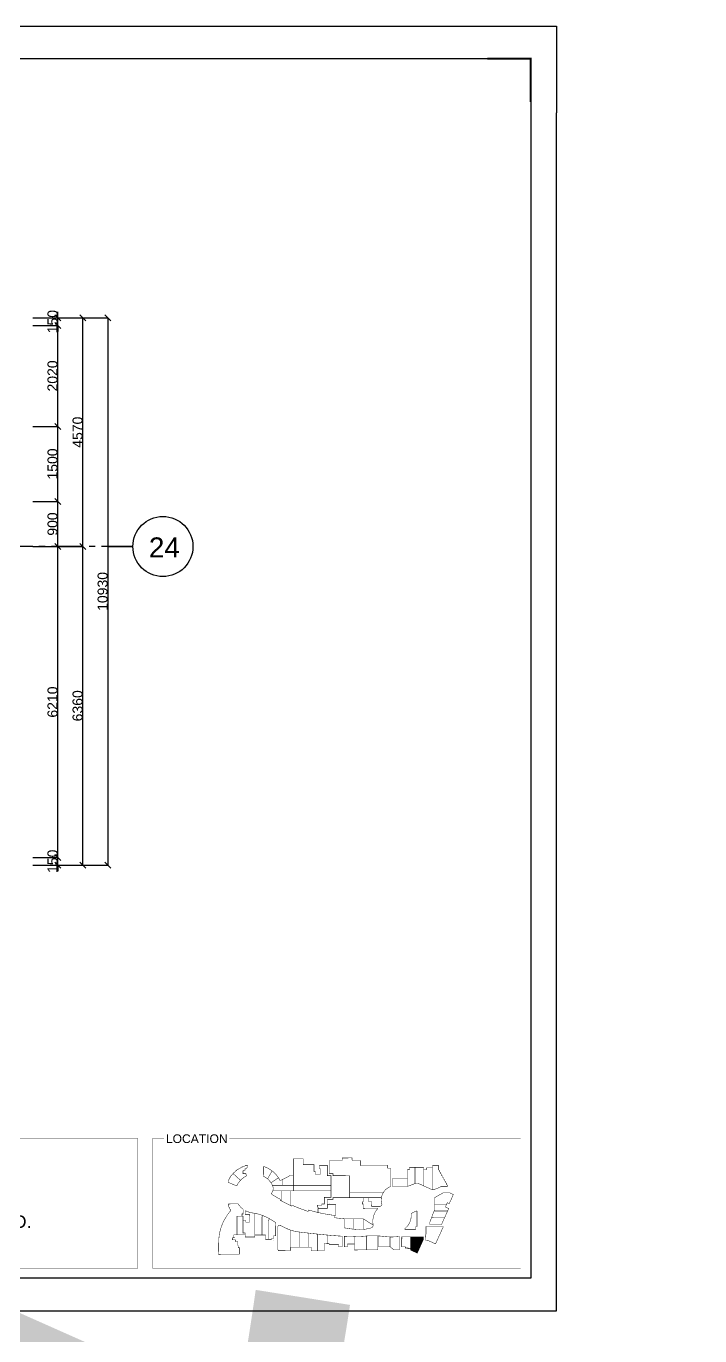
# Model space of a CAD drawing. Header units: inches. Extents: x -17602 to 171571, y -36276 to 39274.
# Drawn here: x 49574 to 63024, y -12232 to 13931 of the extents above; entities that cross this region are included whole.
import ezdxf

# ---------------------------------------------------------------- set-up
doc = ezdxf.new("R2010")
doc.units = ezdxf.units.IN
doc.header["$MEASUREMENT"] = 0
doc.linetypes.add('CENTER', pattern=[2, 1.25, -0.25, 0.25, -0.25])
for name, color, linetype in [('DIM', 3, 'Continuous'), ('DIM TEXT', 7, 'Continuous'), ('轴线', 10, 'CENTER')]:
    doc.layers.add(name, color=color, linetype=linetype)
doc.styles.get("Standard").update_dxf_attribs({"font": 'arial.ttf'})
doc.dimstyles.new('DIM-200MM', dxfattribs={"dimtxt": 200, "dimasz": 120, "dimexe": 10, "dimexo": 10, "dimgap": 0.7, "dimtad": 1, "dimdec": 0, "dimrnd": 5, "dimzin": 1, "dimdsep": 46, "dimtxsty": 'Standard', "dimblk": 'OBLIQUE', "dimcen": 0.5, "dimdle": 1, "dimclrd": 256, "dimclre": 256, "dimclrt": 7, "dimaunit": 1, "dimadec": 0, "dimazin": 0, "dimtfac": 1, "dimtdec": 0, "dimtix": 1, "dimtmove": 2, "dimatfit": 3, "dimfxl": 0, "dimtolj": 1, "dimtzin": 1, "dimarcsym": 0})

# ---------------------------------------------------------------- blocks, each defined once
blk = doc.blocks.new('_Oblique')
at = {"color": 0, "linetype": 'ByBlock', "lineweight": -2}
blk.add_line((-0.5, -0.5), (0.5, 0.5), dxfattribs=at)
blk = doc.blocks.new('*D52')
at = {"layer": 'DEFPOINTS', "color": 0, "transparency": 16777216}
for p in [(49204, -2677), (49204, -2827), (50204, -2677)]:
    blk.add_point(p, dxfattribs=at)
at = {"layer": 'DIM', "lineweight": -2, "transparency": 16777216}
for p, q in [((50204, -2677), (50204, -2557)), ((49704, -2677), (50214, -2677)), ((49704, -2827), (50214, -2827)), ((50204, -2827), (50204, -2677)), ((50204, -2827), (50204, -2947))]:
    blk.add_line(p, q, dxfattribs=at)
at = {"layer": 'DIM', "lineweight": -2, "transparency": 16777216, "xscale": 120, "yscale": 120, "zscale": 120}
for p, rotation in [((50204, -2677), 270), ((50204, -2827), 90)]:
    blk.add_blockref('_Oblique', p, dxfattribs=dict(at, rotation=rotation))
at = {"layer": 'DIM', "color": 7, "transparency": 16777216, "insert": (50101, -2752), "char_height": 200, "attachment_point": 5, "rotation": 90}
blk.add_mtext('\\A1;150', dxfattribs=at)
blk = doc.blocks.new('*D53')
at = {"layer": 'DEFPOINTS', "color": 0, "transparency": 16777216}
for p in [(49204, 3535), (50204, 3535), (49204, -2677)]:
    blk.add_point(p, dxfattribs=at)
at = {"layer": 'DIM', "lineweight": -2, "transparency": 16777216}
for p, q in [((49704, 3535), (50214, 3535)), ((50204, -2678), (50204, 3536)), ((49704, -2677), (50214, -2677))]:
    blk.add_line(p, q, dxfattribs=at)
at = {"layer": 'DIM', "lineweight": -2, "transparency": 16777216, "xscale": 120, "yscale": 120, "zscale": 120}
for p, rotation in [((50204, 3535), 90), ((50204, -2677), 270)]:
    blk.add_blockref('_Oblique', p, dxfattribs=dict(at, rotation=rotation))
at = {"layer": 'DIM', "color": 7, "transparency": 16777216, "insert": (50101, 429), "char_height": 200, "attachment_point": 5, "rotation": 90}
blk.add_mtext('\\A1;6210', dxfattribs=at)
blk = doc.blocks.new('*D54')
at = {"layer": 'DEFPOINTS', "color": 0, "transparency": 16777216}
for p in [(49204, 5935), (50204, 5935), (49204, 4435)]:
    blk.add_point(p, dxfattribs=at)
at = {"layer": 'DIM', "lineweight": -2, "transparency": 16777216}
for p, q in [((49704, 5935), (50214, 5935)), ((50204, 4434), (50204, 5936)), ((49704, 4435), (50214, 4435))]:
    blk.add_line(p, q, dxfattribs=at)
at = {"layer": 'DIM', "lineweight": -2, "transparency": 16777216, "xscale": 120, "yscale": 120, "zscale": 120}
for p, rotation in [((50204, 5935), 90), ((50204, 4435), 270)]:
    blk.add_blockref('_Oblique', p, dxfattribs=dict(at, rotation=rotation))
at = {"layer": 'DIM', "color": 7, "transparency": 16777216, "insert": (50101, 5185), "char_height": 200, "attachment_point": 5, "rotation": 90}
blk.add_mtext('\\A1;1500', dxfattribs=at)
blk = doc.blocks.new('*D56')
at = {"layer": 'DEFPOINTS', "color": 0, "transparency": 16777216}
for p in [(49204, 7954), (50204, 7954), (49204, 5935)]:
    blk.add_point(p, dxfattribs=at)
at = {"layer": 'DIM', "lineweight": -2, "transparency": 16777216}
for p, q in [((49704, 7954), (50214, 7954)), ((50204, 5934), (50204, 7955)), ((49704, 5935), (50214, 5935))]:
    blk.add_line(p, q, dxfattribs=at)
at = {"layer": 'DIM', "lineweight": -2, "transparency": 16777216, "xscale": 120, "yscale": 120, "zscale": 120}
for p, rotation in [((50204, 7954), 90), ((50204, 5935), 270)]:
    blk.add_blockref('_Oblique', p, dxfattribs=dict(at, rotation=rotation))
at = {"layer": 'DIM', "color": 7, "transparency": 16777216, "insert": (50101, 6944), "char_height": 200, "attachment_point": 5, "rotation": 90}
blk.add_mtext('\\A1;2020', dxfattribs=at)
blk = doc.blocks.new('*D57')
at = {"layer": 'DEFPOINTS', "color": 0, "transparency": 16777216}
for p in [(49204, 8104), (49204, 7954), (50204, 8104)]:
    blk.add_point(p, dxfattribs=at)
at = {"layer": 'DIM', "lineweight": -2, "transparency": 16777216}
for p, q in [((50204, 8104), (50204, 8224)), ((49704, 8104), (50214, 8104)), ((49704, 7954), (50214, 7954)), ((50204, 7954), (50204, 8104)), ((50204, 7954), (50204, 7834))]:
    blk.add_line(p, q, dxfattribs=at)
at = {"layer": 'DIM', "lineweight": -2, "transparency": 16777216, "xscale": 120, "yscale": 120, "zscale": 120}
for p, rotation in [((50204, 8104), 270), ((50204, 7954), 90)]:
    blk.add_blockref('_Oblique', p, dxfattribs=dict(at, rotation=rotation))
at = {"layer": 'DIM', "color": 7, "transparency": 16777216, "insert": (50101, 8029), "char_height": 200, "attachment_point": 5, "rotation": 90}
blk.add_mtext('\\A1;150', dxfattribs=at)
blk = doc.blocks.new('*D58')
at = {"layer": 'DEFPOINTS', "color": 0, "transparency": 16777216}
for p in [(49204, 8104), (49204, -2827), (51204, -2827)]:
    blk.add_point(p, dxfattribs=at)
at = {"layer": 'DIM', "lineweight": -2, "transparency": 16777216}
for p, q in [((50704, 8104), (51214, 8104)), ((51204, 8105), (51204, -2828)), ((50704, -2827), (51214, -2827))]:
    blk.add_line(p, q, dxfattribs=at)
at = {"layer": 'DIM', "lineweight": -2, "transparency": 16777216, "xscale": 120, "yscale": 120, "zscale": 120}
for p, rotation in [((51204, 8104), 90), ((51204, -2827), 270)]:
    blk.add_blockref('_Oblique', p, dxfattribs=dict(at, rotation=rotation))
at = {"layer": 'DIM', "color": 7, "transparency": 16777216, "insert": (51101, 2639), "char_height": 200, "attachment_point": 5, "rotation": 90}
blk.add_mtext('\\A1;10930', dxfattribs=at)
blk = doc.blocks.new('*D71')
at = {"layer": 'DEFPOINTS', "color": 0, "transparency": 16777216}
for p in [(49204, 3535), (50704, 3535), (49204, -2827)]:
    blk.add_point(p, dxfattribs=at)
at = {"layer": 'DIM', "lineweight": -2, "transparency": 16777216}
for p, q in [((50204, 3535), (50714, 3535)), ((50704, -2828), (50704, 3536)), ((50204, -2827), (50714, -2827))]:
    blk.add_line(p, q, dxfattribs=at)
at = {"layer": 'DIM', "lineweight": -2, "transparency": 16777216, "xscale": 120, "yscale": 120, "zscale": 120}
for p, rotation in [((50704, 3535), 90), ((50704, -2827), 270)]:
    blk.add_blockref('_Oblique', p, dxfattribs=dict(at, rotation=rotation))
at = {"layer": 'DIM', "color": 7, "transparency": 16777216, "insert": (50601, 354), "char_height": 200, "attachment_point": 5, "rotation": 90}
blk.add_mtext('\\A1;6360', dxfattribs=at)
blk = doc.blocks.new('*D72')
at = {"layer": 'DEFPOINTS', "color": 0, "transparency": 16777216}
for p in [(49204, 8104), (50704, 8104), (49204, 3535)]:
    blk.add_point(p, dxfattribs=at)
at = {"layer": 'DIM', "lineweight": -2, "transparency": 16777216}
for p, q in [((50204, 8104), (50714, 8104)), ((50704, 3534), (50704, 8105)), ((50204, 3535), (50714, 3535))]:
    blk.add_line(p, q, dxfattribs=at)
at = {"layer": 'DIM', "lineweight": -2, "transparency": 16777216, "xscale": 120, "yscale": 120, "zscale": 120}
for p, rotation in [((50704, 8104), 90), ((50704, 3535), 270)]:
    blk.add_blockref('_Oblique', p, dxfattribs=dict(at, rotation=rotation))
at = {"layer": 'DIM', "color": 7, "transparency": 16777216, "insert": (50601, 5820), "char_height": 200, "attachment_point": 5, "rotation": 90}
blk.add_mtext('\\A1;4570', dxfattribs=at)
blk = doc.blocks.new('*D74')
at = {"layer": 'DEFPOINTS', "color": 0, "transparency": 16777216}
for p in [(49204, 4435), (50204, 4435), (49204, 3535)]:
    blk.add_point(p, dxfattribs=at)
at = {"layer": 'DIM', "lineweight": -2, "transparency": 16777216}
for p, q in [((49704, 4435), (50214, 4435)), ((50204, 3534), (50204, 4436)), ((49704, 3535), (50214, 3535))]:
    blk.add_line(p, q, dxfattribs=at)
at = {"layer": 'DIM', "lineweight": -2, "transparency": 16777216, "xscale": 120, "yscale": 120, "zscale": 120}
for p, rotation in [((50204, 4435), 90), ((50204, 3535), 270)]:
    blk.add_blockref('_Oblique', p, dxfattribs=dict(at, rotation=rotation))
at = {"layer": 'DIM', "color": 7, "transparency": 16777216, "insert": (50101, 3985), "char_height": 200, "attachment_point": 5, "rotation": 90}
blk.add_mtext('\\A1;900', dxfattribs=at)

msp = doc.modelspace()

# ---------------------------------------------------------------- hatches: boundary and pattern name
h = msp.add_hatch(color=256)
h.dxf.hatch_style = 1
h.paths.add_polyline_path([(57246.3, -10490.4), (57246.3, -10518.8), (57383, -10580.6), (57503.2, -10315), (57503.2, -10254.5), (57246.3, -10254.5)])

# ---------------------------------------------------------------- linework, layer by layer
at = {"ltscale": 300}
for p, q in [((53718.6, -10265.3), (53718.6, -10272.9)), ((54511.5, -10288.4), (54509.5, -10290.4)), ((54509.5, -10328.4), (54511.5, -10330.3))]:
    msp.add_line(p, q, dxfattribs=at)
for points in [[(23877.9, -10001.8), (23877.9, 13931), (58437.9, 13931)], [(58437.9, 13931), (60165.9, 13931), (60165.9, 12203)], [(58437.9, -11729.8), (60165.9, -11729.8), (60165.9, 12203)], [(23877.9, -10001.8), (23877.9, -11729.8), (58437.9, -11729.8)]]:
    msp.add_lwpolyline(points)
msp.add_lwpolyline([(24396.3, 13283), (59647.5, 13283), (59647.5, -11081.8), (24396.3, -11081.8)], close=True)
for points, const_width in [([(59647.5, 12419), (59647.5, 13283), (58783.5, 13283)], 43.2), ([(38984.6, -8290.3), (51802.2, -8290.3), (51802.2, -10881.8), (37765.1, -10881.8), (37765.1, -8290.3), (37998.2, -8290.3)], 4.32), ([(53633.5, -8290.3), (59447.5, -8290.3), (59447.5, -10881.8), (52094.4, -10881.8), (52094.4, -8290.3), (52327.5, -8290.3)], 4.32)]:
    msp.add_lwpolyline(points, dxfattribs=dict(const_width=const_width))
at = {"ltscale": 300, "const_width": 9}
for points in [[(53852.7, -9125.6), (53709.2, -8993), (53718.7, -8970.1), (53741.5, -8960.5), (53752.8, -8938.5), (53776.3, -8930.8), (53789.3, -8909.7), (53813.4, -8903.9), (53828, -8883.8), (53852.5, -8879.9), (53868.6, -8861.1), (53893.3, -8859.1), (53910.8, -8841.6), (53935.6, -8841.6), (53954.4, -8825.5), (53979.1, -8827.5), (53989.2, -8820.2), (53993.2, -8826.5, 0.0897958), (53983.5, -8880.5), (53942.2, -8894.9, 0.0244082), (53945.7, -8919.7), (53903.5, -8935.2), (53903.5, -8991.8), (53961.9, -8991.8), (53961.9, -8991.8), (53962.2, -9003.8), (53976.8, -9035.4, 0.1012671), (53852.7, -9125.6, -1.1974429)], [(53779.8, -9237.2), (53631.1, -9175.6), (53605.8, -9168.9), (53609.7, -9120), (53628.5, -9103.9), (53632.4, -9079.4), (53652.5, -9064.8), (53658.2, -9040.7), (53679.4, -9027.8), (53687, -9004.2), (53709.1, -8992.9), (53799, -9076), (53799, -9076), (53852.7, -9125.6, 0.099623), (53779.8, -9237.2, -1.1974429)], [(53947.5, -10177.9), (53904.2, -10178.3), (53902.5, -9928.7), (53961.1, -9928.7), (53961, -9962.7), (54032.5, -9962.7), (54030.5, -9803.9), (53948.5, -9803.9), (53948.5, -9732.4, 0.0937265), (54137.5, -9782.8), (54137.5, -10256.9), (53947.5, -10256.9), (53947.5, -10214.9), (53947.5, -10214.9), (53947.5, -10214.9), (53947.5, -10214.9), (53947.5, -10177.9)], [(57354.1, -10105.3), (57354.1, -10048.9), (57377.5, -10048.9), (57377.5, -9741.6), (57365.5, -9741.6), (57365.5, -9735.5), (57259.8, -9787.6, -0.2612401), (57136, -10090.9), (57136, -10105.3), (57354.1, -10105.3)], [(55386.7, -10199.4), (55386.7, -10533.2), (55265.5, -10533.2), (55265.5, -10462.1), (55217.5, -10462.1), (55217.5, -10180.9, -0.0010513), (55386.7, -10199.4, -9.1553931)], [(55589.5, -10219.4), (55589.5, -10390), (55524.3, -10389.7), (55524.3, -10533.2), (55386.7, -10533.2), (55386.7, -10199.4, -0.0010277), (55589.5, -10219.4, -9.889307)], [(56372.1, -10237.5), (56372.1, -10514.8), (56128.3, -10517), (56128.3, -10250.7), (56128.3, -10250.4, 0.0241907), (56372.1, -10237.5, -0.0295552)], [(56597.7, -10235.9), (56597.7, -10445.5), (56596.9, -10445.4), (56596.6, -10512.7), (56372.1, -10514.8), (56372.1, -10270.1), (56372.1, -10237.5, -0.0305095), (56597.7, -10235.9, -1.0139993)], [(56837.5, -10256.9), (56837.6, -10445.7), (56597.7, -10445.8), (56597.7, -10235.9, -0.0221589), (56737.7, -10249.2, 0.0082588), (56837.5, -10256.9, 0.9651017)], [(57029.5, -10246.1), (57029.5, -10285.7), (57028.3, -10285.7), (57028.3, -10513.5), (56915.5, -10513.5), (56849.5, -10459.7), (56837.5, -10451.3), (56837.5, -10256.9, 0.0371099), (57029.5, -10246.1, 1.730831)]]:
    msp.add_lwpolyline(points, format="xyb", dxfattribs=at)
for points in [[(54486, -8939.2, 0.085486), (54315.5, -8848.5), (54315.5, -9003.7), (54305.5, -9003.7), (54305.5, -9038.8, -0.0657671), (54392.4, -9096.2)], [(55884.8, -8680.5), (55884.8, -8728.9), (55630.4, -8728.9), (55628.3, -8991.9), (55700.5, -8991.9), (55700.5, -9031.9), (56033.5, -9034.4), (56033.5, -9400.9), (56033.3, -9469.3), (55701.1, -9469), (55700.5, -9504.9), (55589.5, -9504.9), (55588.3, -9611), (55757.5, -9611), (55757.5, -9830), (55728.3, -9826.4), (55728.9, -9873.5), (55931.5, -9894.1), (56117.5, -9894.1), (56117.5, -9894.1), (56302.6, -9894.1), (56502.3, -10019, -0.2388458), (56596.6, -9688.2), (56302.5, -9686.1), (56302.3, -9598.1), (56286.7, -9598.1), (56286.7, -9555.7), (56304.7, -9555.7), (56304.7, -9472.1), (56414.3, -9472.1), (56414.3, -9555.7), (56477.5, -9555.7), (56477.5, -9619.7), (56473.5, -9619.7), (56473.5, -9644.9), (56643.5, -9644.9), (56680.3, -9620.8, -0.2045021), (56694.2, -9390.6, -0.1852081), (56849.5, -9248.6), (56849.5, -8881), (56792.5, -8881), (56792.5, -8830.9), (56245.5, -8830.9), (56245.5, -8727.7), (56081.1, -8727.7), (56081.1, -8677.2)], [(55630.4, -8728.9), (55628.3, -8991.9), (55700.5, -8991.9), (55700.2, -9031.9), (56033.5, -9034.4), (56033.5, -9362.1), (56710.5, -9362.1, -0.156475), (56849.5, -9248.6), (56849.5, -8881), (56792.5, -8881), (56791.2, -8829.1), (56792.5, -8830.9), (56245.5, -8830.9), (56245.5, -8728.9), (56081.1, -8727.7), (56080.2, -8677.2), (55884.8, -8680.5), (55884.8, -8728.9)], [(54511.1, -8959.8), (54511.1, -8959.8, 0.0142869), (54486, -8939.2), (54392.4, -9096.2, -0.0657044), (54461.4, -9174), (54611.6, -9074.3, 0.0672378)], [(54645.5, -9132.7, 0.0293973), (54611.6, -9074.3), (54461.4, -9174, -0.037734), (54491.1, -9226.1), (54700, -9226.1), (54699.9, -9104.8)], [(54677.5, -9336.2), (54497.5, -9336.1), (54479.9, -9371.1, 0.1012606), (54475.3, -9389.5, 0.139904), (54483.1, -9409.1, 0.0123298), (54654.2, -9508.8), (54645.6, -9524.5, 0.0024052), (54677.5, -9541.6)], [(54908.7, -9226.1), (54491.1, -9226.1, -0.1970374), (54497.5, -9336.1), (54908.7, -9336.1)], [(54857.5, -9376.9), (54857.5, -9336.3), (54677.5, -9336.2), (54677.5, -9541.6, 0.0133456), (54857.5, -9630.6), (54857.5, -9594.9)], [(53750.3, -10348.9), (53750.3, -10314.7), (53690.5, -10314.7), (53690.5, -10272.9), (53718.6, -10272.9), (53718.6, -10215.9), (53783.5, -10215.9), (53783.5, -9840.9), (53882.5, -9840.9), (53882.5, -9840.9), (53882.5, -9840.9), (53882.5, -9798), (53904, -9798.2), (53905.6, -9702.7, -0.0990057), (53808.1, -9597.3), (53617.8, -9597.5), (53617.8, -9619.7), (53611.2, -9620), (53612.8, -9653.7), (53630.8, -9671.9), (53635.4, -9695.8), (53654.7, -9709.8), (53659.1, -9729.5, 0.1658476), (53419.4, -10305.4), (53415.5, -10603.4), (53829.9, -10599.6), (53829.9, -10470.1), (53808.3, -10470.1), (53808.3, -10429.3), (53799.1, -10429.3), (53799.1, -10348.9)], [(55402.3, -9686.2), (55588.3, -9686.2), (55588.3, -9611), (55757.5, -9611), (55757.5, -9830, -0.029902), (55402.2, -9768.7)], [(54137.5, -9782.8, -0.0414372), (54294.3, -9827.6, -0.03648), (54430.9, -9891.5, -0.0110598), (54541.1, -9960.2, -0.2542325), (54557.4, -9990.5), (54556.3, -10234.3), (54556.3, -10234.3), (54510.5, -10234.4), (54510.5, -10289.4), (54470.7, -10289.4), (54470.7, -10304.1), (54353.5, -10304.1), (54353.5, -10216.9), (54137.5, -10218.1)], [(54137.5, -9782.8, -0.041533), (54294.3, -9827.6), (54282.1, -9854.9), (54282.1, -10216.9), (54137.5, -10216.9)], [(54293.8, -9828.9, -0.0459185), (54430.9, -9891.5), (54413.4, -9930.1), (54413.4, -10304.1), (54353.5, -10304.1), (54353.5, -10216.9), (54282.1, -10216.9), (54282.1, -9854.9)], [(54430.7, -9891.4), (54413.4, -9930.1), (54413.5, -10304.1), (54470.7, -10304.1), (54470.7, -10289.4), (54510.5, -10289.4), (54510.5, -10234.4), (54556.3, -10234.3), (54556.3, -10034.7), (54557.5, -10034.7), (54557.5, -9990.4, 0.253009), (54541.2, -9960.3, 0.0111111)], [(56117.5, -9934.1), (56117.5, -10101.9, -0.0165542), (55931.5, -10076.3), (55931.5, -9894.1), (56024.5, -9894.1), (56117.5, -9894.1)], [(56117.5, -9894.1), (56117.5, -10101.9, 0.0077876), (56205.5, -10109.6, 0.0291917), (56302.3, -10107.9), (56302.6, -9894.1)], [(56302.6, -9894.1), (56302.3, -10107.9, 0.0399012), (56459, -10077.5, 0.34222), (56502.1, -10017.9)], [(54857.5, -10122.6), (54857.5, -10462.1), (54855.5, -10462.1), (54855.5, -10528.9), (54604.2, -10530.9), (54604.2, -10512.6), (54598.6, -10512.6), (54598.4, -10057.4, -0.5720511), (54651.9, -10025.9, 0.006414), (54724.9, -10065.2, 0.0382994)], [(54598.5, -10058.4), (54598.6, -10512.6), (54604.2, -10512.6), (54604.2, -10530.9), (54855.5, -10528.9), (54855.5, -10462.1), (55228.3, -10462.1), (55265.5, -10462.1), (55265.5, -10533.2), (55524.3, -10533.2), (55524.3, -10389.7), (55624.8, -10390), (55624.8, -10403.8), (55811.7, -10403.8), (55811.7, -10453.7), (55885.5, -10453.7), (55885.5, -10241.5, -0.0148532), (55565.5, -10216.6), (55525.5, -10212.8, -0.0061258), (55217.5, -10180.6, -0.0054529), (55037.2, -10159.4, -0.0485985), (54857.5, -10122.3, -0.0376383), (54652, -10026.9, 0.5729069)], [(55037.5, -10159.7), (55037.5, -10462.1), (54857.5, -10462.1), (54857.5, -10122.6, 0.0459364)], [(55217.5, -10180.9), (55217.5, -10462.1), (55037.5, -10462.1), (55037.5, -10159.7, 0.0000852)], [(55589.5, -10219.4, 0.005809), (55885.5, -10241.5), (55885.5, -10453.7), (55811.7, -10453.7), (55811.7, -10403.8), (55624.8, -10403.8), (55624.8, -10390), (55590.3, -10390)], [(55925.5, -10453.7), (55925.5, -10243.7, 0.0138376), (56128.3, -10250.4, 0.0225876), (56308.3, -10242.6), (56372.1, -10237.5, -0.0305095), (56597.7, -10235.9, -0.0148938), (56722.2, -10247.1, 0.0205141), (56837.5, -10256.9, 0.0434763), (57029.5, -10246.1), (57028.3, -10513.5), (56915.5, -10513.5), (56837.5, -10451.3), (56837.5, -10445.7), (56597.7, -10445.8), (56596.6, -10445.8), (56596.6, -10512.7), (56350.6, -10515), (56128.3, -10517), (56128.3, -10398.9), (55990.6, -10398.9), (55990.6, -10453.7)]]:
    msp.add_lwpolyline(points, format="xyb", close=True, dxfattribs=at)
for points in [[(54857.5, -9630.6), (54875.7, -9638.9), (54883, -9623.7), (55037.1, -9687.7), (55202.5, -9747.1), (55213.7, -9719.3), (55401, -9769.1), (55402.3, -9662.1), (55386.7, -9662.1), (55386.7, -9620.9), (55478.5, -9619.7), (55478.5, -9598.1), (55528.1, -9598.1), (55528.1, -9464.9), (55660.5, -9464.9), (55660.5, -9031.9), (55588.3, -9031.9), (55588.3, -8825), (55428.8, -8825), (55428.8, -8896.9), (55449.5, -8896.9), (55449.5, -9000.9), (55346.1, -9000.9), (55346.1, -8945.3), (55320.3, -8945.3), (55320.3, -8811.7), (55104.3, -8811.7), (55104.6, -8696.4), (54908.7, -8696.4), (54908.7, -9336.1), (54857.5, -9336.3), (54857.5, -9630.6)], [(57186.7, -9246.8), (57336.8, -9191.5), (57336.8, -8865.3), (57229.5, -8865.3), (57229.5, -8913), (57186.7, -8913), (57186.7, -9246.8)], [(57336.8, -9191.5), (57336.8, -8865.3), (57508.3, -8865.3), (57508.3, -9235.1), (57389.5, -9180.9), (57365.5, -9180.9), (57336.8, -9191.5)], [(57508.3, -9235.1), (57688.4, -9317.2), (57688.4, -8874.5), (57569.5, -8874.5), (57569.5, -8907.7), (57508.3, -8907.7), (57508.3, -9235.1)], [(57688.4, -8832.1), (57688.4, -9317.1), (57789.5, -9285.1), (57863.3, -9245.3), (57985.1, -9245.3), (57985.4, -9242), (57983.1, -9238.2), (57981.1, -9217.5), (57964.6, -9204.4), (57964.2, -9203.1), (57962.1, -9182.3), (57945.6, -9168.4), (57943.1, -9147.1), (57926.6, -9133.2), (57924.2, -9111.8), (57907.7, -9098), (57905.3, -9076.6), (57888.7, -9062.8), (57886.3, -9041.3), (57869.8, -9027.5), (57867.4, -9006.1), (57850.9, -8992.3), (57848.5, -8970.9), (57831.9, -8957.1), (57829.6, -8935.6), (57813.4, -8922.5), (57813, -8921.7), (57812, -8922.2), (57809.6, -8917.1), (57809.6, -8832.1), (57688.4, -8832.1)], [(56888.7, -9090.6), (56888.7, -9247.2), (57186.7, -9247), (57186.7, -9091.2), (56935.7, -9090), (56935.6, -9090.6), (56888.7, -9090.6)], [(55663.4, -9226.1), (54908.7, -9226.1)], [(55663.4, -9336.1), (54908.7, -9336.1)], [(56696.4, -9362.1), (56033.5, -9362.1)], [(57725.9, -9472.5), (57725.8, -9608.7), (57965.9, -9608.9), (57981.8, -9573.7), (58021.2, -9591.5), (58103.7, -9408.8), (58028.6, -9374.4), (57902, -9374.2), (57725.9, -9472.5)], [(55589.5, -9577.9), (55589.5, -9574.8)], [(55589.5, -9608.9), (55589.5, -9611.9)], [(55628.9, -9586.9), (55631.9, -9584.5)], [(55628.9, -9608.9), (55631.9, -9611.9)], [(56665.1, -9472.1), (55690.6, -9472.1)], [(57725.8, -9608.9), (57725.8, -9717.4), (57718.3, -9738.9), (57988.9, -9737.9), (58011.1, -9688.8), (57943.6, -9658.3), (57965.9, -9608.9), (57725.8, -9608.7)], [(53776.9, -10215.3), (53901, -10214.9), (53901, -10214.9), (53947.5, -10214.9), (53947.2, -10177.5), (53904.2, -10177.5), (53902.4, -9840.9), (53783.8, -9840.9), (53783.2, -10215.3)], [(57671.6, -9862), (57635.6, -9958.3), (57635.6, -10008.9), (57866.3, -10009), (57927.6, -9873.9), (57702.5, -9873.9), (57671.6, -9862)], [(57718.6, -9737.9), (57670.9, -9863.8), (57702.5, -9873.9), (57927.6, -9873.9), (57988.9, -9737.9), (57718.6, -9737.9)], [(57246.3, -10490.4), (57246.3, -10254.5)]]:
    msp.add_lwpolyline(points, dxfattribs=at)
for points in [[(54908.7, -8695.9), (55104.3, -8696.4), (55104.3, -8810.5), (55320.3, -8811.7), (55320.3, -8944.1), (55346.1, -8944.1), (55346.1, -9000.9), (55449.5, -9000.9), (55449.5, -8896.9), (55428.8, -8896.9), (55428.8, -8825), (55588.3, -8825), (55588.3, -9031.9), (55660.5, -9031.9), (55660.5, -9226.1), (54908.7, -9226.1)], [(54908.7, -9028.5), (54849.8, -9028.3), (54699.9, -9104.8), (54699.9, -9132.8), (54699.9, -9134.9), (54699.9, -9168.9), (54700, -9226.1), (54908.7, -9226.1)], [(57557.5, -10048.9), (57894.6, -10048.9), (57902.7, -10052.6), (57747.9, -10395.4), (57585.7, -10322.2), (57545.3, -10322.2), (57545.5, -10256.9), (57550.9, -10256.9), (57550.7, -10241.3), (57545.3, -10241.3), (57545.3, -10234.4), (57544.1, -10234.4), (57557.5, -10201.3)], [(56128.3, -10250.4), (56128.3, -10398.9), (55990.6, -10398.9), (55990.6, -10453.7), (55925.5, -10453.7), (55925.5, -10244.1)], [(57072, -10254.5), (57072, -10267.9), (57077.3, -10267.9), (57077.3, -10284.7), (57072, -10284.7), (57072, -10453.4), (57144, -10453.4), (57144, -10478.4), (57197.5, -10478.4), (57197.5, -10490.4), (57246.3, -10490.4), (57246.3, -10518.8), (57383, -10580.6), (57503.2, -10315), (57503.2, -10254.5)]]:
    msp.add_lwpolyline(points, close=True, dxfattribs=at)
at = {"layer": 'DIM'}
msp.add_line((51203.9, 3536.1), (51703.9, 3536.1), dxfattribs=at)
msp.add_circle((52303.9, 3536.1), 600, dxfattribs=at)
at = {"layer": '轴线', "ltscale": 500}
msp.add_line((51703.9, 3535.1), (30216.4, 3535.1), dxfattribs=at)

# ---------------------------------------------------------------- texts
for s, height, p in [('LOCATION', 172.8, (52363.3, -8380.6)), ('SHANGHAI KINGHILL CO., LTD.', 259.2, (44310.9, -10079.9))]:
    msp.add_text(s, height=height).set_placement(p)
at = {"insert": (-17561.6, -14011.4), "char_height": 20000, "attachment_point": 1}
msp.add_mtext_dynamic_manual_height_columns('{\\fSimSun|b0|i0|c134|p2;图纸数据仅示意}', width=205426.225, gutter_width=1, heights=[0], dxfattribs=at)
at = {"layer": 'DIM TEXT', "insert": (52023.3, 3718), "char_height": 400, "attachment_point": 1}
msp.add_mtext_dynamic_manual_height_columns('24', width=10456.675, gutter_width=2, heights=[0], dxfattribs=at)

# ---------------------------------------------------------------- dimensions: what is measured, and where the dimension line sits
at = {"layer": 'DIM'}
for base, p1, p2, picture, middle in [((50203.9, 8104.3), (49203.9, 7954.3), (49203.9, 8104.3), '*D57', (50101.1, 8029.3)), ((51203.9, -2826.6), (49203.9, 8104.3), (49203.9, -2826.6), '*D58', (51101.1, 2638.8)), ((50703.9, 8104.3), (49203.9, 3535.1), (49203.9, 8104.3), '*D72', (50601.1, 5819.7)), ((50203.9, 7954.3), (49203.9, 5934.7), (49203.9, 7954.3), '*D56', (50101.1, 6944.5)), ((50203.9, 5934.7), (49204, 4435.1), (49203.9, 5934.7), '*D54', (50101.1, 5184.9)), ((50203.9, 4435.1), (49203.9, 3535.1), (49203.9, 4435.1), '*D74', (50101.1, 3985.1)), ((50203.9, 3535.1), (49203.9, -2676.6), (49204, 3535.1), '*D53', (50101.1, 429.2)), ((50703.9, 3535.1), (49203.9, -2826.6), (49203.9, 3535.1), '*D71', (50601.1, 354.2)), ((50203.9, -2676.6), (49203.9, -2826.6), (49203.9, -2676.6), '*D52', (50101.1, -2751.6))]:
    dim = msp.add_linear_dim(base=base, p1=p1, p2=p2, angle=90, dimstyle='DIM-200MM', dxfattribs=at)
    dim.commit()
    dim.dimension.update_dxf_attribs({"geometry": picture, "text_midpoint": middle})

doc.saveas('drawing.dxf')
